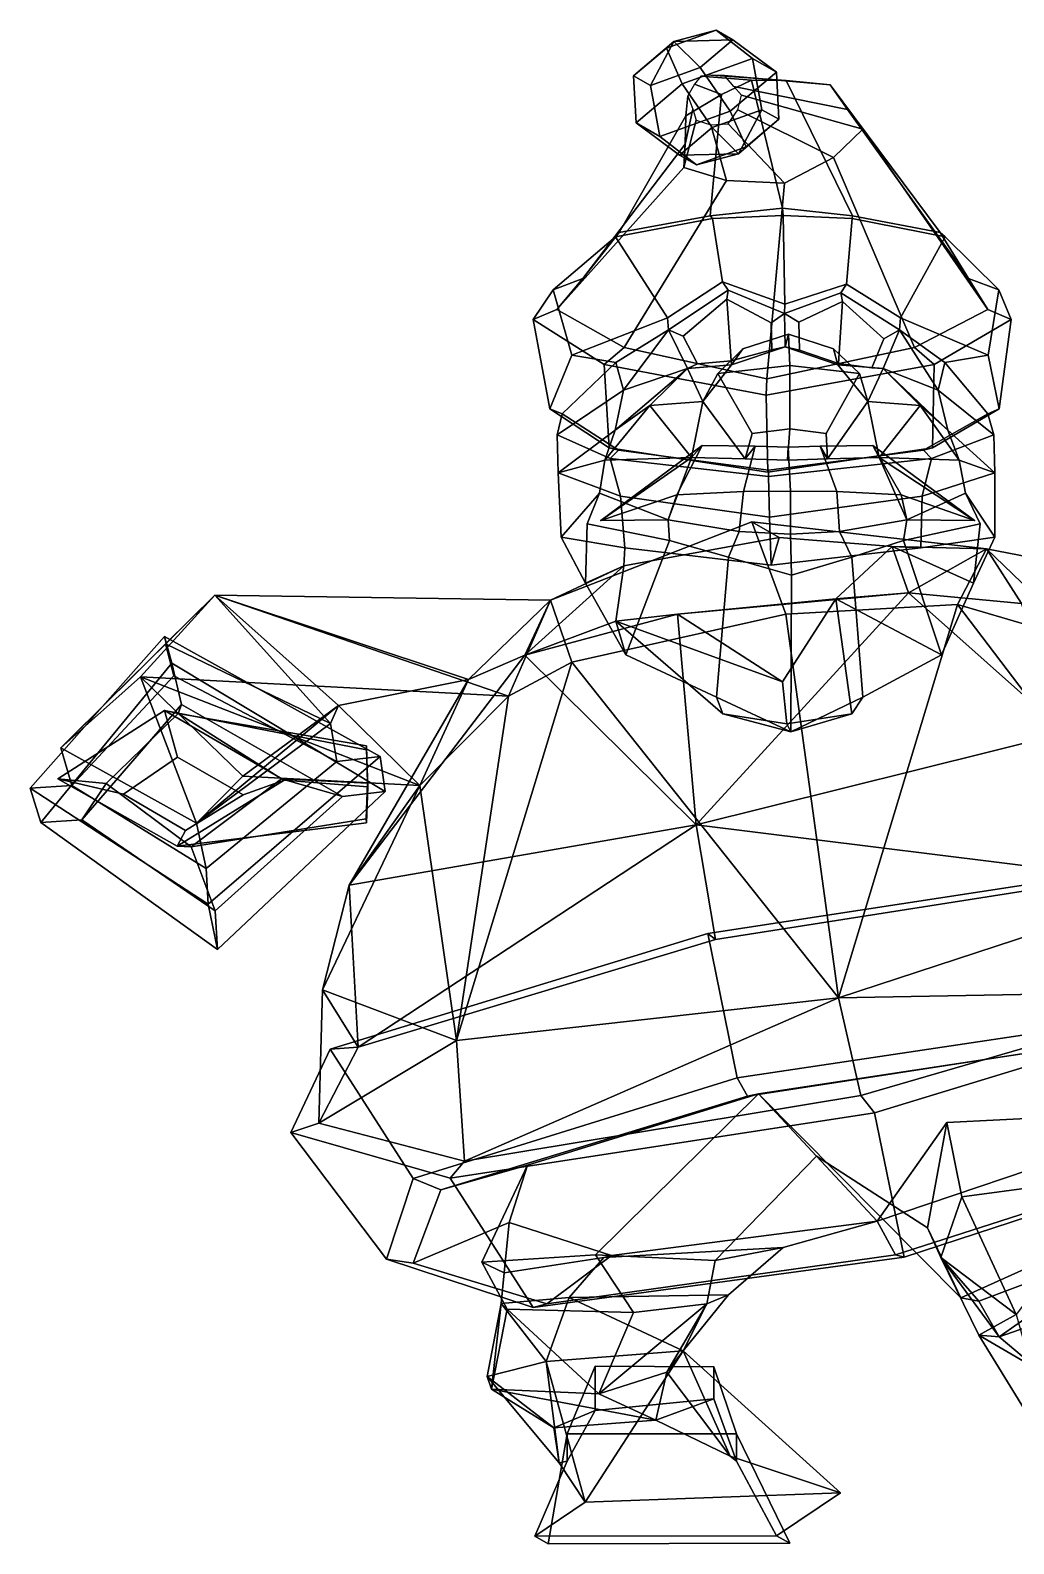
# Model space of a CAD drawing. Extents: x -237 to 232, y -162 to 281.
# Drawn here: x -236.8 to 45.3, y -153 to 281 of the extents above; entities that cross this region are included whole.
import ezdxf

# ---------------------------------------------------------------- set-up
doc = ezdxf.new("R2010")
doc.units = 0

msp = doc.modelspace()

# ---------------------------------------------------------------- linework, layer by layer
for p in [(-73.162956, 140.431793, 109.609863), (34.064144, 140.431793, 104.889267)]:
    msp.add_point(p)
for points in [[(-58.895756, 265.172791, -29.466976), (-52.22723, 277.793915, -37.082981), (-63.735882, 267.924805, -43.776291)], [(-52.22723, 277.793915, -37.082981), (-54.341972, 275.83075, -53.409828), (-63.735882, 267.924805, -43.776291)], [(-44.661701, 270.326691, -24.791136), (-52.22723, 277.793915, -37.082981), (-58.895756, 265.172791, -29.466976)], [(-52.22723, 277.793915, -37.082981), (-40.107868, 280.98468, -48.733936), (-54.341972, 275.83075, -53.409828)], [(-40.107868, 280.98468, -48.733936), (-29.637112, 272.875946, -57.594917), (-49.767128, 265.587189, -64.207558), (-54.341972, 275.83075, -53.409828)], [(-35.267742, 278.232666, -34.424618), (-40.107868, 280.98468, -48.733936), (-52.22723, 277.793915, -37.082981)], [(-44.661701, 270.326691, -24.791136), (-35.267742, 278.232666, -34.424618), (-52.22723, 277.793915, -37.082981)], [(-36.07716, 257.803253, -23.734631), (-22.792112, 268.983978, -37.35841), (-35.267742, 278.232666, -34.424618), (-44.661701, 270.326691, -24.791136)], [(-22.792112, 268.983978, -37.35841), (-29.637112, 272.875946, -57.594917), (-40.107868, 280.98468, -48.733936), (-35.267742, 278.232666, -34.424618)], [(-63.735882, 267.924805, -43.776291), (-54.341972, 275.83075, -53.409828), (-49.767128, 265.587189, -64.207558), (-63.052166, 254.406479, -50.583752)], [(-36.07716, 257.803253, -23.734631), (-44.661701, 270.326691, -24.791136), (-58.895756, 265.172791, -29.466976), (-56.207169, 250.514511, -30.347244)], [(-26.948473, 258.217682, -58.475136), (-41.182575, 253.063736, -63.151028), (-49.767128, 265.587189, -64.207558), (-29.637112, 272.875946, -57.594917)], [(-22.792112, 268.983978, -37.35841), (-22.108345, 255.465668, -44.165817), (-26.948473, 258.217682, -58.475136), (-29.637112, 272.875946, -57.594917)], [(-56.207169, 250.514511, -30.347244), (-58.895756, 265.172791, -29.466976), (-63.735882, 267.924805, -43.776291), (-63.052166, 254.406479, -50.583752)], [(-50.576485, 245.157791, -53.517494), (-63.052166, 254.406479, -50.583752), (-49.767128, 265.587189, -64.207558), (-41.182575, 253.063736, -63.151028)], [(-46.24028, 265.534729, -31.748041), (-48.160843, 262.233093, -31.878517), (-48.807255, 256.450104, 23.112186), (-38.528465, 262.588531, 26.726847)], [(-44.471912, 267.819489, -31.80776), (-46.24028, 265.534729, -31.748041), (-38.528465, 262.588531, 26.726847), (-29.969252, 266.718719, 28.559307)], [(-44.471912, 267.819489, -31.80776), (-29.969252, 266.718719, 28.559307), (-20.023058, 266.547729, 24.724558), (-41.560444, 268.121429, -32.729969)], [(-21.016737, 229.992447, 83.392311), (-29.969252, 266.718719, 28.559307), (-38.528465, 262.588531, 26.726847), (-41.737732, 227.775818, 77.021889)], [(-41.560444, 268.121429, -32.729969), (-20.023058, 266.547729, 24.724558), (-7.367664, 265.31604, 18.628414), (-37.681168, 268.025513, -34.077366)], [(-37.681168, 268.025513, -34.077366), (-7.367664, 265.31604, 18.628414), (-2.345542, 258.276855, 8.349338), (-35.012924, 264.886505, -35.73592)], [(-36.07716, 257.803253, -23.734631), (-31.5023, 247.559692, -34.532333), (-22.108345, 255.465668, -44.165817), (-22.792112, 268.983978, -37.35841)], [(-35.012924, 264.886505, -35.73592), (-2.345542, 258.276855, 8.349338), (1.985861, 252.658737, 0.027463), (-32.789703, 262.393585, -37.088654)], [(-21.016737, 229.992447, 83.392311), (-0.935733, 227.775818, 75.225609), (-20.023058, 266.547729, 24.724558), (-29.969252, 266.718719, 28.559307)], [(24.153473, 222.970901, 61.81086), (-7.367664, 265.31604, 18.628414), (-20.023058, 266.547729, 24.724558), (-0.935733, 227.775818, 75.225609)], [(32.359795, 209.839218, 36.093006), (-2.345542, 258.276855, 8.349338), (-7.367664, 265.31604, 18.628414), (24.153473, 222.970901, 61.81086)], [(-67.908737, 222.970932, 65.863838), (-41.737732, 227.775818, 77.021889), (-38.528465, 262.588531, 26.726847), (-48.807255, 256.450104, 23.112186)], [(-48.160843, 262.233093, -31.878517), (-46.794781, 258.374329, -33.263844), (-48.934357, 248.30925, 13.390257), (-48.807255, 256.450104, 23.112186)], [(-32.789703, 262.393585, -37.088654), (1.985861, 252.658737, 0.027463), (-6.385736, 244.469894, -6.74342), (-33.804291, 258.194733, -37.742088)], [(-78.343346, 209.839218, 40.96664), (-67.908737, 222.970932, 65.863838), (-48.807255, 256.450104, 23.112186), (-48.934357, 248.30925, 13.390257)], [(-36.07716, 257.803253, -23.734631), (-56.207169, 250.514511, -30.347244), (-45.736359, 242.405777, -39.208179), (-31.5023, 247.559692, -34.532333)], [(-46.794781, 258.374329, -33.263844), (-45.763756, 255.222458, -34.366432), (-49.317223, 241.68251, 5.578467), (-48.934357, 248.30925, 13.390257)], [(-33.617031, 245.596481, -50.859123), (-41.182575, 253.063736, -63.151028), (-26.948473, 258.217682, -58.475136)], [(-33.804291, 258.194733, -37.742088), (-6.385736, 244.469894, -6.74342), (-20.43564, 237.15387, -10.394951), (-36.614635, 254.190445, -37.73608)], [(-22.108345, 255.465668, -44.165817), (-33.617031, 245.596481, -50.859123), (-26.948473, 258.217682, -58.475136)], [(37.862965, 200.917648, 13.981501), (1.985861, 252.658737, 0.027463), (-2.345542, 258.276855, 8.349338), (32.359795, 209.839218, 36.093006)], [(-56.207169, 250.514511, -30.347244), (-63.052166, 254.406479, -50.583752), (-50.576485, 245.157791, -53.517494), (-45.736359, 242.405777, -39.208179)], [(-33.617031, 245.596481, -50.859123), (-50.576485, 245.157791, -53.517494), (-41.182575, 253.063736, -63.151028)], [(-45.763756, 255.222458, -34.366432), (-41.56805, 253.903473, -36.113091), (-37.085842, 237.901657, -3.421662), (-49.317223, 241.68251, 5.578467)], [(-41.56805, 253.903473, -36.113091), (-36.614635, 254.190445, -37.73608), (-20.43564, 237.15387, -10.394951), (-37.085842, 237.901657, -3.421662)], [(-31.5023, 247.559692, -34.532333), (-33.617031, 245.596481, -50.859123), (-22.108345, 255.465668, -44.165817)], [(16.839376, 190.075989, -3.962973), (-6.385736, 244.469894, -6.74342), (1.985861, 252.658737, 0.027463), (37.862965, 200.917648, 13.981501)], [(-85.768349, 200.917648, 19.424284), (-78.343346, 209.839218, 40.96664), (-48.934357, 248.30925, 13.390257), (-49.317223, 241.68251, 5.578467)], [(-31.5023, 247.559692, -34.532333), (-45.736359, 242.405777, -39.208179), (-33.617031, 245.596481, -50.859123)], [(-45.736359, 242.405777, -39.208179), (-50.576485, 245.157791, -53.517494), (-33.617031, 245.596481, -50.859123)], [(-25.552591, 181.057922, -19.638275), (-20.43564, 237.15387, -10.394951), (-6.385736, 244.469894, -6.74342), (16.839376, 190.075989, -3.962973)], [(-66.403038, 190.075989, -0.298283), (-85.768349, 200.917648, 19.424284), (-49.317223, 241.68251, 5.578467), (-37.085842, 237.901657, -3.421662)], [(-25.552591, 181.057922, -19.638275), (-66.403038, 190.075989, -0.298283), (-37.085842, 237.901657, -3.421662), (-20.43564, 237.15387, -10.394951)], [(-20.818293, 227.907959, 87.89991), (-21.016737, 229.992447, 83.392311), (-41.737732, 227.775818, 77.021889), (-41.094799, 227.004471, 82.506493)], [(-20.818293, 227.907959, 87.89991), (-1.0942, 227.00444, 80.745491), (-0.935733, 227.775818, 75.225609), (-21.016737, 229.992447, 83.392311)], [(-41.094799, 227.004471, 82.506493), (-41.737732, 227.775818, 77.021889), (-67.908737, 222.970932, 65.863838), (-68.954872, 221.743103, 71.2509)], [(-38.215816, 208.884705, 92.602501), (-41.094799, 227.004471, 82.506493), (-68.954872, 221.743103, 71.2509), (-54.001286, 198.572021, 84.601379)], [(-20.357044, 202.456863, 98.377113), (-20.818293, 227.907959, 87.89991), (-41.094799, 227.004471, 82.506493), (-38.215816, 208.884705, 92.602501)], [(-20.357044, 202.456863, 98.377113), (-2.645489, 208.176773, 91.334915), (-1.0942, 227.00444, 80.745491), (-20.818293, 227.907959, 87.89991)], [(-2.645489, 208.176773, 91.334915), (12.845492, 198.572021, 81.658508), (25.668972, 221.743103, 67.085152), (-1.0942, 227.00444, 80.745491)], [(-1.0942, 227.00444, 80.745491), (25.668972, 221.743103, 67.085152), (24.153473, 222.970901, 61.81086), (-0.935733, 227.775818, 75.225609)], [(-68.954872, 221.743103, 71.2509), (-67.908737, 222.970932, 65.863838), (-78.343346, 209.839218, 40.96664), (-86.786842, 206.541687, 43.890808)], [(-54.001286, 198.572021, 84.601379), (-68.954872, 221.743103, 71.2509), (-86.786842, 206.541687, 43.890808), (-81.49015, 187.848068, 69.245514)], [(12.845492, 198.572021, 81.658508), (37.979523, 187.848068, 63.985943), (41.027588, 206.541687, 38.263866), (25.668972, 221.743103, 67.085152)], [(25.668972, 221.743103, 67.085152), (41.027588, 206.541687, 38.263866), (32.359795, 209.839218, 36.093006), (24.153473, 222.970901, 61.81086)], [(-86.786842, 206.541687, 43.890808), (-78.343346, 209.839218, 40.96664), (-85.768349, 200.917648, 19.424284), (-92.553497, 198.06517, 19.091093)], [(-38.215816, 208.884705, 92.602501), (-54.001286, 198.572021, 84.601379), (-53.723347, 195.068375, 84.0466), (-36.626099, 206.43988, 91.905609)], [(-20.357044, 202.456863, 98.377113), (-38.215816, 208.884705, 92.602501), (-36.626099, 206.43988, 91.905609), (-20.452492, 199.80867, 96.208969)], [(41.027588, 206.541687, 38.263866), (44.592583, 198.06517, 13.053331), (37.862965, 200.917648, 13.981501), (32.359795, 209.839218, 36.093006)], [(-81.49015, 187.848068, 69.245514), (-86.786842, 206.541687, 43.890808), (-92.553497, 198.06517, 19.091093), (-87.752579, 172.405228, 34.304276)], [(-36.973446, 203.896683, 90.089127), (-36.626099, 206.43988, 91.905609), (-53.723347, 195.068375, 84.0466), (-49.560352, 193.262833, 84.267502)], [(-36.973446, 203.896683, 90.089127), (-24.244568, 197.102798, 94.190826), (-20.452492, 199.80867, 96.208969), (-36.626099, 206.43988, 91.905609)], [(-20.357044, 202.456863, 98.377113), (-20.452492, 199.80867, 96.208969), (-4.290301, 205.731949, 90.780411), (-2.645489, 208.176773, 91.334915)], [(-3.858564, 203.219666, 88.694206), (-4.290301, 205.731949, 90.780411), (-20.452492, 199.80867, 96.208969), (-16.379562, 197.267929, 93.974426)], [(-2.645489, 208.176773, 91.334915), (-4.290301, 205.731949, 90.780411), (12.519877, 195.068375, 81.130295), (12.845492, 198.572021, 81.658508)], [(-3.858564, 203.219666, 88.694206), (8.0389, 192.526733, 79.272697), (12.519877, 195.068375, 81.130295), (-4.290301, 205.731949, 90.780411)], [(37.979523, 187.848068, 63.985943), (41.147148, 172.405228, 28.629553), (44.592583, 198.06517, 13.053331), (41.027588, 206.541687, 38.263866)], [(-92.553497, 198.06517, 19.091093), (-85.768349, 200.917648, 19.424284), (-66.403038, 190.075989, -0.298283), (-72.197243, 185.171555, -2.18915)], [(-35.807281, 186.191818, 95.476135), (-36.973446, 203.896683, 90.089127), (-49.560352, 193.262833, 84.267502), (-45.409229, 185.300903, 90.641525)], [(-24.244568, 197.102798, 94.190826), (-36.973446, 203.896683, 90.089127), (-35.807281, 186.191818, 95.476135), (-24.060755, 189.392868, 98.366074)], [(-24.060755, 189.392868, 98.366074), (-20.224857, 190.252197, 101.379616), (-20.452492, 199.80867, 96.208969), (-24.244568, 197.102798, 94.190826)], [(-16.181068, 189.284912, 98.483208), (-16.379562, 197.267929, 93.974426), (-20.452492, 199.80867, 96.208969), (-20.224857, 190.252197, 101.379616)], [(-16.379562, 197.267929, 93.974426), (-16.181068, 189.284912, 98.483208), (-4.996937, 185.443253, 93.738113), (-3.858564, 203.219666, 88.694206)], [(-4.996937, 185.443253, 93.738113), (4.578854, 184.205063, 86.88427), (8.0389, 192.526733, 79.272697), (-3.858564, 203.219666, 88.694206)], [(44.592583, 198.06517, 13.053331), (22.445, 185.171555, -6.35571), (16.839376, 190.075989, -3.962973), (37.862965, 200.917648, 13.981501)], [(-87.752579, 172.405228, 34.304276), (-92.553497, 198.06517, 19.091093), (-72.197243, 185.171555, -2.18915), (-70.764755, 161.220978, 9.341838)], [(-68.883179, 185.690689, 70.163597), (-53.723347, 195.068375, 84.0466), (-54.001286, 198.572021, 84.601379), (-81.49015, 187.848068, 69.245514)], [(25.502003, 185.690689, 66.008354), (37.979523, 187.848068, 63.985943), (12.845492, 198.572021, 81.658508), (12.519877, 195.068375, 81.130295)], [(41.147148, 172.405228, 28.629553), (22.031382, 161.220978, 5.256552), (22.445, 185.171555, -6.35571), (44.592583, 198.06517, 13.053331)], [(-66.684082, 177.833511, 73.82785), (-53.723347, 195.068375, 84.0466), (-68.883179, 185.690689, 70.163597)], [(-48.262234, 184.023407, 92.4132), (-53.723347, 195.068375, 84.0466), (-66.684082, 177.833511, 73.82785)], [(-45.409229, 185.300903, 90.641525), (-49.560352, 193.262833, 84.267502), (-53.723347, 195.068375, 84.0466), (-48.262234, 184.023407, 92.4132)], [(-18.95907, 184.897141, 124.069084), (-19.325983, 193.870377, 115.734787), (-32.433002, 189.67836, 114.188774), (-39.538647, 182.571808, 118.821266)], [(-19.325983, 193.870377, 115.734787), (-20.224857, 190.252197, 101.379616), (-35.644794, 185.011841, 98.395256), (-32.433002, 189.67836, 114.188774)], [(-19.325983, 193.870377, 115.734787), (-6.40553, 189.67836, 113.042938), (-5.12684, 185.011841, 97.05172), (-20.224857, 190.252197, 101.379616)], [(-18.95907, 184.897141, 124.069084), (1.079716, 182.571808, 117.033073), (-6.40553, 189.67836, 113.042938), (-19.325983, 193.870377, 115.734787)], [(4.578854, 184.205063, 86.88427), (7.815133, 184.023407, 89.944435), (12.519877, 195.068375, 81.130295), (8.0389, 192.526733, 79.272697)], [(7.815133, 184.023407, 89.944435), (23.633419, 177.833511, 69.851677), (12.519877, 195.068375, 81.130295)], [(23.633419, 177.833511, 69.851677), (25.502003, 185.690689, 66.008354), (12.519877, 195.068375, 81.130295)], [(-81.49015, 187.848068, 69.245514), (-87.752579, 172.405228, 34.304276), (-84.259331, 171.056976, 36.093086), (-68.883179, 185.690689, 70.163597)], [(-72.197243, 185.171555, -2.18915), (-66.403038, 190.075989, -0.298283), (-25.552591, 181.057922, -19.638275), (-25.686817, 176.359085, -22.687162)], [(-39.538647, 182.571808, 118.821266), (-32.433002, 189.67836, 114.188774), (-35.644794, 185.011841, 98.395256), (-43.86483, 174.53479, 103.089165)], [(-35.807281, 186.191818, 95.476135), (-35.644794, 185.011841, 98.395256), (-20.224857, 190.252197, 101.379616), (-24.060755, 189.392868, 98.366074)], [(22.445, 185.171555, -6.35571), (-25.686817, 176.359085, -22.687162), (-25.552591, 181.057922, -19.638275), (16.839376, 190.075989, -3.962973)], [(-4.996937, 185.443253, 93.738113), (-16.181068, 189.284912, 98.483208), (-20.224857, 190.252197, 101.379616), (-5.12684, 185.011841, 97.05172)], [(1.079716, 182.571808, 117.033073), (3.473886, 174.53476, 101.005104), (-5.12684, 185.011841, 97.05172), (-6.40553, 189.67836, 113.042938)], [(37.979523, 187.848068, 63.985943), (25.502003, 185.690689, 66.008354), (37.824615, 171.056946, 30.718424), (41.147148, 172.405228, 28.629553)], [(-68.883179, 185.690689, 70.163597), (-84.259331, 171.056976, 36.093086), (-85.639076, 164.961899, 40.051079), (-66.684082, 177.833511, 73.82785)], [(-70.764755, 161.220978, 9.341838), (-72.197243, 185.171555, -2.18915), (-25.686817, 176.359085, -22.687162), (-25.199896, 154.330704, -11.626819)], [(-68.995186, 166.298233, 78.624184), (-48.262234, 184.023407, 92.4132), (-66.684082, 177.833511, 73.82785)], [(-59.075779, 173.381165, 100.888451), (-48.262234, 184.023407, 92.4132), (-68.995186, 166.298233, 78.624184)], [(-59.075779, 173.381165, 100.888451), (-43.86483, 174.53479, 103.089165), (-48.262234, 184.023407, 92.4132)], [(-35.807281, 186.191818, 95.476135), (-45.409229, 185.300903, 90.641525), (-48.262234, 184.023407, 92.4132), (-35.644794, 185.011841, 98.395256)], [(-43.86483, 174.53479, 103.089165), (-35.644794, 185.011841, 98.395256), (-48.262234, 184.023407, 92.4132)], [(-29.739292, 165.387329, 120.283569), (-39.538647, 182.571808, 118.821266), (-43.86483, 174.53479, 103.089165), (-31.725744, 158.155228, 109.183136)], [(-18.916122, 166.686691, 125.044701), (-18.95907, 184.897141, 124.069084), (-39.538647, 182.571808, 118.821266), (-29.739292, 165.387329, 120.283569)], [(22.031382, 161.220978, 5.256552), (-25.199896, 154.330704, -11.626819), (-25.686817, 176.359085, -22.687162), (22.445, 185.171555, -6.35571)], [(-18.916122, 166.686691, 125.044701), (-8.553225, 165.387329, 119.350868), (1.079716, 182.571808, 117.033073), (-18.95907, 184.897141, 124.069084)], [(-8.553225, 165.387329, 119.350868), (-8.08271, 158.155228, 108.142265), (3.473886, 174.53476, 101.005104), (1.079716, 182.571808, 117.033073)], [(-4.996937, 185.443253, 93.738113), (-5.12684, 185.011841, 97.05172), (7.815133, 184.023407, 89.944435), (4.578854, 184.205063, 86.88427)], [(3.473886, 174.53476, 101.005104), (7.815133, 184.023407, 89.944435), (-5.12684, 185.011841, 97.05172)], [(18.432592, 173.381165, 97.476196), (7.815133, 184.023407, 89.944435), (3.473886, 174.53476, 101.005104)], [(18.432592, 173.381165, 97.476196), (26.35708, 166.298233, 74.426361), (7.815133, 184.023407, 89.944435)], [(26.35708, 166.298233, 74.426361), (23.633419, 177.833511, 69.851677), (7.815133, 184.023407, 89.944435)], [(25.502003, 185.690689, 66.008354), (23.633419, 177.833511, 69.851677), (39.546844, 164.961899, 34.539852), (37.824615, 171.056946, 30.718424)], [(-66.684082, 177.833511, 73.82785), (-85.639076, 164.961899, 40.051079), (-85.354965, 154.126099, 47.015823), (-68.995186, 166.298233, 78.624184)], [(-47.098545, 158.469986, 103.197418), (-43.86483, 174.53479, 103.089165), (-59.075779, 173.381165, 100.888451)], [(-31.725744, 158.155228, 109.183136), (-43.86483, 174.53479, 103.089165), (-47.098545, 158.469986, 103.197418)], [(-8.08271, 158.155228, 108.142265), (6.704606, 158.469986, 100.828773), (3.473886, 174.53476, 101.005104)], [(6.704606, 158.469986, 100.828773), (18.432592, 173.381165, 97.476196), (3.473886, 174.53476, 101.005104)], [(23.633419, 177.833511, 69.851677), (26.35708, 166.298233, 74.426361), (39.875874, 154.126068, 41.502621), (39.546844, 164.961899, 34.539852)], [(-87.752579, 172.405228, 34.304276), (-70.764755, 161.220978, 9.341838), (-68.036858, 160.591324, 10.625788), (-84.259331, 171.056976, 36.093086)], [(-85.639076, 164.961899, 40.051079), (-84.259331, 171.056976, 36.093086), (-68.036858, 160.591324, 10.625788), (-70.484291, 158.182617, 9.288993)], [(-72.025169, 157.761719, 81.739594), (-59.075779, 173.381165, 100.888451), (-68.995186, 166.298233, 78.624184)], [(-47.098545, 158.469986, 103.197418), (-59.075779, 173.381165, 100.888451), (-72.025169, 157.761719, 81.739594)], [(6.704606, 158.469986, 100.828773), (29.649122, 157.761719, 77.263451), (18.432592, 173.381165, 97.476196)], [(29.649122, 157.761719, 77.263451), (26.35708, 166.298233, 74.426361), (18.432592, 173.381165, 97.476196)], [(41.147148, 172.405228, 28.629553), (37.824615, 171.056946, 30.718424), (19.42687, 160.591324, 6.775258), (22.031382, 161.220978, 5.256552)], [(39.546844, 164.961899, 34.539852), (21.747355, 158.182617, 5.228558), (19.42687, 160.591324, 6.775258), (37.824615, 171.056946, 30.718424)], [(-85.354965, 154.126099, 47.015823), (-85.639076, 164.961899, 40.051079), (-70.484291, 158.182617, 9.288993), (-67.527489, 147.429001, 12.04992)], [(-68.995186, 166.298233, 78.624184), (-85.354965, 154.126099, 47.015823), (-72.025169, 157.761719, 81.739594)], [(-18.916122, 166.686691, 125.044701), (-29.739292, 165.387329, 120.283569), (-31.725744, 158.155228, 109.183136), (-19.60808, 157.6996, 115.389633)], [(-18.916122, 166.686691, 125.044701), (-19.60808, 157.6996, 115.389633), (-8.08271, 158.155228, 108.142265), (-8.553225, 165.387329, 119.350868)], [(39.875874, 154.126068, 41.502621), (19.044622, 147.429001, 8.238642), (21.747355, 158.182617, 5.228558), (39.546844, 164.961899, 34.539852)], [(26.35708, 166.298233, 74.426361), (29.649122, 157.761719, 77.263451), (39.875874, 154.126068, 41.502621)], [(-51.373089, 147.783371, 126.024422), (-44.042637, 161.92659, 117.092552), (-73.162956, 140.431793, 109.609863)], [(-44.042637, 161.92659, 117.092552), (-47.098545, 158.469986, 103.197418), (-73.162956, 140.431793, 109.609863)], [(-70.764755, 161.220978, 9.341838), (-25.199896, 154.330704, -11.626819), (-25.033964, 154.888031, -7.85776), (-68.036858, 160.591324, 10.625788)], [(-70.484291, 158.182617, 9.288993), (-68.036858, 160.591324, 10.625788), (-25.033964, 154.888031, -7.85776), (-25.006317, 153.053558, -7.229736)], [(-28.880945, 161.735977, 116.634949), (-44.042637, 161.92659, 117.092552), (-51.373089, 147.783371, 126.024422), (-32.192547, 148.773239, 134.35054)], [(-44.042637, 161.92659, 117.092552), (-28.880945, 161.735977, 116.634949), (-31.725744, 158.155228, 109.183136), (-47.098545, 158.469986, 103.197418)], [(-32.192547, 148.773239, 134.35054), (-18.767015, 148.824478, 134.494186), (-19.431845, 161.419373, 119.392761), (-28.880945, 161.735977, 116.634949)], [(-19.431845, 161.419373, 119.392761), (-19.60808, 157.6996, 115.389633), (-31.725744, 158.155228, 109.183136), (-28.880945, 161.735977, 116.634949)], [(22.031382, 161.220978, 5.256552), (19.42687, 160.591324, 6.775258), (-25.033964, 154.888031, -7.85776), (-25.199896, 154.330704, -11.626819)], [(21.747355, 158.182617, 5.228558), (-25.006317, 153.053558, -7.229736), (-25.033964, 154.888031, -7.85776), (19.42687, 160.591324, 6.775258)], [(-19.431845, 161.419373, 119.392761), (-10.26165, 161.735977, 115.815247), (-8.08271, 158.155228, 108.142265), (-19.60808, 157.6996, 115.389633)], [(-5.406048, 148.773239, 133.17128), (-10.26165, 161.735977, 115.815247), (-19.431845, 161.419373, 119.392761), (-18.767015, 148.824478, 134.494186)], [(-10.26165, 161.735977, 115.815247), (-5.406048, 148.773239, 133.17128), (12.968608, 147.783371, 123.191818), (4.881599, 161.926559, 114.938698)], [(4.881599, 161.926559, 114.938698), (6.704606, 158.469986, 100.828773), (-8.08271, 158.155228, 108.142265), (-10.26165, 161.735977, 115.815247)], [(12.968608, 147.783371, 123.191818), (34.064144, 140.431793, 104.889267), (4.881599, 161.926559, 114.938698)], [(4.881599, 161.926559, 114.938698), (34.064144, 140.431793, 104.889267), (6.704606, 158.469986, 100.828773)], [(-73.495605, 148.239059, 86.015533), (-72.025169, 157.761719, 81.739594), (-85.354965, 154.126099, 47.015823), (-84.497375, 135.68631, 56.257282)], [(-73.495605, 148.239059, 86.015533), (-53.788628, 140.57666, 118.012665), (-47.098545, 158.469986, 103.197418), (-72.025169, 157.761719, 81.739594)], [(-73.162956, 140.431793, 109.609863), (-47.098545, 158.469986, 103.197418), (-53.788628, 140.57666, 118.012665)], [(-67.527489, 147.429001, 12.04992), (-70.484291, 158.182617, 9.288993), (-25.006317, 153.053558, -7.229736), (-24.719181, 141.377884, -0.707197)], [(19.044622, 147.429001, 8.238642), (-24.719181, 141.377884, -0.707197), (-25.006317, 153.053558, -7.229736), (21.747355, 158.182617, 5.228558)], [(31.489622, 148.239059, 81.393639), (29.649122, 157.761719, 77.263451), (6.704606, 158.469986, 100.828773), (14.670737, 140.57666, 114.998787)], [(34.064144, 140.431793, 104.889267), (14.670737, 140.57666, 114.998787), (6.704606, 158.469986, 100.828773)], [(31.489622, 148.239059, 81.393639), (39.833733, 135.68631, 50.783688), (39.875874, 154.126068, 41.502621), (29.649122, 157.761719, 77.263451)], [(-84.497375, 135.68631, 56.257282), (-85.354965, 154.126099, 47.015823), (-67.527489, 147.429001, 12.04992), (-66.294792, 132.636154, 21.450298)], [(39.833733, 135.68631, 50.783688), (18.642786, 132.636154, 17.710981), (19.044622, 147.429001, 8.238642), (39.875874, 154.126068, 41.502621)], [(-77.528999, 122.502327, 66.052536), (-77.01696, 139.433441, 93.388733), (-73.495605, 148.239059, 86.015533), (-84.497375, 135.68631, 56.257282)], [(-73.495605, 148.239059, 86.015533), (-77.01696, 139.433441, 93.388733), (-53.413925, 134.725525, 110.494415), (-53.788628, 140.57666, 118.012665)], [(-53.788628, 140.57666, 118.012665), (-51.373089, 147.783371, 126.024422), (-73.162956, 140.431793, 109.609863)], [(-32.192547, 148.773239, 134.35054), (-51.373089, 147.783371, 126.024422), (-53.788628, 140.57666, 118.012665), (-33.494045, 137.293518, 128.288986)], [(-18.767015, 148.824478, 134.494186), (-32.192547, 148.773239, 134.35054), (-33.494045, 137.293518, 128.288986), (-18.788086, 136.530029, 134.015594)], [(-18.767015, 148.824478, 134.494186), (-18.788086, 136.530029, 134.015594), (-4.642263, 137.293518, 127.018814), (-5.406048, 148.773239, 133.17128)], [(-5.406048, 148.773239, 133.17128), (-4.642263, 137.293518, 127.018814), (14.670737, 140.57666, 114.998787), (12.968608, 147.783371, 123.191818)], [(14.670737, 140.57666, 114.998787), (34.064144, 140.431793, 104.889267), (12.968608, 147.783371, 123.191818)], [(31.489622, 148.239059, 81.393639), (14.670737, 140.57666, 114.998787), (13.636792, 134.725525, 107.542564), (35.645298, 139.433441, 88.428856)], [(33.753094, 122.502296, 61.153419), (39.833733, 135.68631, 50.783688), (31.489622, 148.239059, 81.393639), (35.645298, 139.433441, 88.428856)], [(-66.294792, 132.636154, 21.450298), (-67.527489, 147.429001, 12.04992), (-24.719181, 141.377884, -0.707197), (-24.249502, 127.645905, 9.961363)], [(18.642786, 132.636154, 17.710981), (-24.249502, 127.645905, 9.961363), (-24.719181, 141.377884, -0.707197), (19.044622, 147.429001, 8.238642)], [(-29.865641, 140.077942, -26.751774), (-20.038681, 113.554657, -72.127357), (-81.482826, 99.802765, -74.159637), (-87.538521, 117.583237, -27.239922)], [(-29.865641, 140.077942, -26.751774), (-87.538521, 117.583237, -27.239922), (-66.529854, 127.400124, 17.480358), (-22.030123, 135.578888, -2.903964)], [(-53.413925, 134.725525, 110.494415), (-77.01696, 139.433441, 93.388733), (-77.528999, 122.502327, 66.052536), (-65.979591, 101.881149, 91.927788)], [(-36.539494, 129.957825, 133.780121), (-33.494045, 137.293518, 128.288986), (-53.788628, 140.57666, 118.012665), (-53.413925, 134.725525, 110.494415)], [(-29.865641, 140.077942, -26.751774), (37.516788, 132.33371, -19.689217), (29.125998, 116.389458, -63.999855), (-20.038681, 113.554657, -72.127357)], [(-22.030123, 135.578888, -2.903964), (10.425743, 132.992416, 19.647781), (37.516788, 132.33371, -19.689217), (-29.865641, 140.077942, -26.751774)], [(-1.126048, 129.957825, 132.221054), (13.636792, 134.725525, 107.542564), (14.670737, 140.57666, 114.998787), (-4.642263, 137.293518, 127.018814)], [(13.636792, 134.725525, 107.542564), (24.522238, 101.881119, 87.943504), (33.753094, 122.502296, 61.153419), (35.645298, 139.433441, 88.428856)], [(-77.528999, 122.502327, 66.052536), (-84.497375, 135.68631, 56.257282), (-66.294792, 132.636154, 21.450298), (-66.529854, 127.400124, 17.480358)], [(-66.529854, 127.400124, 17.480358), (-66.294792, 132.636154, 21.450298), (-24.249502, 127.645905, 9.961363), (-22.030123, 135.578888, -2.903964)], [(-39.95121, 89.74881, 131.018143), (-36.539494, 129.957825, 133.780121), (-53.413925, 134.725525, 110.494415), (-65.979591, 101.881149, 91.927788)], [(-18.427444, 124.779182, 142.207458), (-18.788086, 136.530029, 134.015594), (-33.494045, 137.293518, 128.288986), (-36.539494, 129.957825, 133.780121)], [(10.425743, 132.992416, 19.647781), (-22.030123, 135.578888, -2.903964), (-24.249502, 127.645905, 9.961363), (18.642786, 132.636154, 17.710981)], [(-18.427444, 124.779182, 142.207458), (-1.126048, 129.957825, 132.221054), (-4.642263, 137.293518, 127.018814), (-18.788086, 136.530029, 134.015594)], [(2.029745, 89.74881, 129.169952), (24.522238, 101.881119, 87.943504), (13.636792, 134.725525, 107.542564), (-1.126048, 129.957825, 132.221054)], [(33.753094, 122.502296, 61.153419), (10.425743, 132.992416, 19.647781), (18.642786, 132.636154, 17.710981), (39.833733, 135.68631, 50.783688)], [(24.522238, 101.881119, 87.943504), (-5.761057, 117.958038, 49.85754), (10.425743, 132.992416, 19.647781), (33.753094, 122.502296, 61.153419)], [(15.134848, 119.705894, 32.500679), (10.425743, 132.992416, 19.647781), (-5.761057, 117.958038, 49.85754)], [(37.516788, 132.33371, -19.689217), (10.425743, 132.992416, 19.647781), (15.134848, 119.705894, 32.500679)], [(47.558254, 116.668381, 27.372927), (37.516788, 132.33371, -19.689217), (15.134848, 119.705894, 32.500679)], [(65.051186, 105.853607, -46.7756), (29.125998, 116.389458, -63.999855), (37.516788, 132.33371, -19.689217)], [(47.558254, 116.668381, 27.372927), (177.562073, 105.193237, 27.047007), (37.516788, 132.33371, -19.689217)], [(65.051186, 105.853607, -46.7756), (37.516788, 132.33371, -19.689217), (177.562073, 105.193237, 27.047007)], [(-87.538521, 117.583237, -27.239922), (-94.985817, 101.806541, 21.531292), (-66.529854, 127.400124, 17.480358)], [(-94.985817, 101.806541, 21.531292), (-68.864067, 111.587471, 47.388493), (-66.529854, 127.400124, 17.480358)], [(-65.979591, 101.881149, 91.927788), (-77.528999, 122.502327, 66.052536), (-66.529854, 127.400124, 17.480358), (-68.864067, 111.587471, 47.388493)], [(-18.620092, 79.863365, 137.831604), (-18.427444, 124.779182, 142.207458), (-36.539494, 129.957825, 133.780121), (-39.95121, 89.74881, 131.018143)], [(-18.620092, 79.863365, 137.831604), (2.029745, 89.74881, 129.169952), (-1.126048, 129.957825, 132.221054), (-18.427444, 124.779182, 142.207458)], [(-228.06691, 75.235893, 60.906067), (-198.021622, 105.042206, 69.675842), (-183.857681, 119.043777, 19.18832)], [(-228.06691, 75.235893, 60.906067), (-183.857681, 119.043777, 19.18832), (-205.137314, 95.644501, -11.05038)], [(-99.674728, 90.056793, -57.235634), (-205.137314, 95.644501, -11.05038), (-183.857681, 119.043777, 19.18832)], [(-150.72731, 82.19297, 57.879124), (-183.857681, 119.043777, 19.18832), (-198.021622, 105.042206, 69.675842)], [(-111.144859, 94.79818, 12.236582), (-87.538521, 117.583237, -27.239922), (-183.857681, 119.043777, 19.18832)], [(-111.144859, 94.79818, 12.236582), (-183.857681, 119.043777, 19.18832), (-148.409622, 87.42511, 42.254211)], [(-99.674728, 90.056793, -57.235634), (-183.857681, 119.043777, 19.18832), (-87.538521, 117.583237, -27.239922)], [(-150.72731, 82.19297, 57.879124), (-148.409622, 87.42511, 42.254211), (-183.857681, 119.043777, 19.18832)], [(-111.144859, 94.79818, 12.236582), (-94.985817, 101.806541, 21.531292), (-87.538521, 117.583237, -27.239922)], [(-99.674728, 90.056793, -57.235634), (-87.538521, 117.583237, -27.239922), (-81.482826, 99.802765, -74.159637)], [(-51.187263, 113.543106, 26.165804), (15.134848, 119.705894, 32.500679), (-5.761057, 117.958038, 49.85754)], [(-45.815018, 53.15377, 102.171982), (15.134848, 119.705894, 32.500679), (-51.187263, 113.543106, 26.165804)], [(-21.077, 94.187752, 82.023582), (-51.187263, 113.543106, 26.165804), (-5.761057, 117.958038, 49.85754)], [(-45.815018, 53.15377, 102.171982), (60.185669, 79.543091, 81.436874), (15.134848, 119.705894, 32.500679)], [(-1.149532, 85.013329, 113.710403), (-19.801714, 82.137726, 110.991386), (-21.077, 94.187752, 82.023582), (-5.761057, 117.958038, 49.85754)], [(2.029745, 89.74881, 129.169952), (-1.149532, 85.013329, 113.710403), (-5.761057, 117.958038, 49.85754), (24.522238, 101.881119, 87.943504)], [(60.185669, 79.543091, 81.436874), (47.558254, 116.668381, 27.372927), (15.134848, 119.705894, 32.500679)], [(-51.187263, 113.543106, 26.165804), (-68.864067, 111.587471, 47.388493), (-94.985817, 101.806541, 21.531292)], [(-45.815018, 53.15377, 102.171982), (-51.187263, 113.543106, 26.165804), (-94.985817, 101.806541, 21.531292)], [(-4.98881, 3.533392, -115.028954), (-81.482826, 99.802765, -74.159637), (-20.038681, 113.554657, -72.127357)], [(-21.077, 94.187752, 82.023582), (-68.864067, 111.587471, 47.388493), (-51.187263, 113.543106, 26.165804)], [(-4.98881, 3.533392, -115.028954), (-20.038681, 113.554657, -72.127357), (29.125998, 116.389458, -63.999855)], [(90.975334, 35.008369, -68.276665), (-4.98881, 3.533392, -115.028954), (29.125998, 116.389458, -63.999855)], [(90.975334, 35.008369, -68.276665), (29.125998, 116.389458, -63.999855), (65.051186, 105.853607, -46.7756)], [(-39.95121, 89.74881, 131.018143), (-65.979591, 101.881149, 91.927788), (-68.864067, 111.587471, 47.388493), (-38.142788, 85.013329, 115.339012)], [(-38.142788, 85.013329, 115.339012), (-68.864067, 111.587471, 47.388493), (-21.077, 94.187752, 82.023582), (-19.801714, 82.137726, 110.991386)], [(-233.728806, 53.799599, 128.939285), (-196.148712, 99.547707, 142.15123), (-198.283752, 107.185837, 109.862213), (-236.801315, 63.698673, 96.683502)], [(-236.801315, 63.698673, 96.683502), (-198.283752, 107.185837, 109.862213), (-195.589767, 95.89724, 105.525497), (-224.912125, 64.466507, 96.107506)], [(-224.912125, 64.466507, 96.107506), (-195.589767, 95.89724, 105.525497), (-198.021622, 105.042206, 69.675842), (-228.06691, 75.235893, 60.906067)], [(-136.472015, 72.723793, 92.756775), (-198.283752, 107.185837, 109.862213), (-196.148712, 99.547707, 142.15123), (-135.012375, 62.679623, 125.075691)], [(-136.472015, 72.723793, 92.756775), (-148.90509, 71.303711, 93.132713), (-195.589767, 95.89724, 105.525497), (-198.283752, 107.185837, 109.862213)], [(-198.021622, 105.042206, 69.675842), (-195.589767, 95.89724, 105.525497), (-148.90509, 71.303711, 93.132713), (-150.72731, 82.19297, 57.879124)], [(-45.815018, 53.15377, 102.171982), (-94.985817, 101.806541, 21.531292), (-145.335037, 35.846008, 54.83202)], [(-145.335037, 35.846008, 54.83202), (-94.985817, 101.806541, 21.531292), (-111.144859, 94.79818, 12.236582)], [(-233.728806, 53.799599, 128.939285), (-222.019379, 54.591568, 128.385101), (-193.413284, 87.712433, 137.610947), (-196.148712, 99.547707, 142.15123)], [(-189.079773, 53.633018, 50.16605), (-228.06691, 75.235893, 60.906067), (-205.137314, 95.644501, -11.05038)], [(-125.056061, 64.454124, -27.026745), (-205.137314, 95.644501, -11.05038), (-99.674728, 90.056793, -57.235634)], [(-175.862228, 67.169975, 7.085222), (-205.137314, 95.644501, -11.05038), (-125.056061, 64.454124, -27.026745)], [(-189.079773, 53.633018, 50.16605), (-205.137314, 95.644501, -11.05038), (-175.862228, 67.169975, 7.085222)], [(-135.012375, 62.679623, 125.075691), (-196.148712, 99.547707, 142.15123), (-193.413284, 87.712433, 137.610947), (-147.234207, 61.318855, 125.458138)], [(-114.545364, -8.688726, -94.881523), (-81.482826, 99.802765, -74.159637), (-4.98881, 3.533392, -115.028954)], [(-114.545364, -8.688726, -94.881523), (-99.674728, 90.056793, -57.235634), (-81.482826, 99.802765, -74.159637)], [(-125.056061, 64.454124, -27.026745), (-111.144859, 94.79818, 12.236582), (-148.409622, 87.42511, 42.254211)], [(-145.335037, 35.846008, 54.83202), (-111.144859, 94.79818, 12.236582), (-125.056061, 64.454124, -27.026745)], [(-214.996002, 65.048622, 122.121643), (-194.350403, 85.056107, 124.280075), (-193.413284, 87.712433, 137.610947), (-222.019379, 54.591568, 128.385101)], [(-164.715103, 66.368935, 121.347855), (-147.234207, 61.318855, 125.458138), (-193.413284, 87.712433, 137.610947), (-194.350403, 85.056107, 124.280075)], [(-189.079773, 53.633018, 50.16605), (-175.862228, 67.169975, 7.085222), (-148.409622, 87.42511, 42.254211)], [(-189.079773, 53.633018, 50.16605), (-148.409622, 87.42511, 42.254211), (-150.72731, 82.19297, 57.879124)], [(-175.862228, 67.169975, 7.085222), (-125.056061, 64.454124, -27.026745), (-148.409622, 87.42511, 42.254211)], [(-114.545364, -8.688726, -94.881523), (-125.056061, 64.454124, -27.026745), (-99.674728, 90.056793, -57.235634)], [(-18.620092, 79.863365, 137.831604), (-39.95121, 89.74881, 131.018143), (-38.142788, 85.013329, 115.339012)], [(-18.620092, 79.863365, 137.831604), (-1.149532, 85.013329, 113.710403), (2.029745, 89.74881, 129.169952)], [(-228.934586, 66.332481, 158.804886), (-198.279434, 85.913185, 159.278061), (-194.350403, 85.056107, 124.280075), (-214.996002, 65.048622, 122.121643)], [(-210.049072, 61.961777, 217.56813), (-194.526199, 72.595757, 228.888397), (-198.279434, 85.913185, 159.278061), (-228.934586, 66.332481, 158.804886)], [(-175.77446, 61.80648, 228.90416), (-163.988785, 66.021042, 173.850739), (-198.279434, 85.913185, 159.278061), (-194.526199, 72.595757, 228.888397)], [(-140.314682, 74.685791, 174.265594), (-140.317398, 75.820824, 160.979019), (-194.350403, 85.056107, 124.280075), (-198.279434, 85.913185, 159.278061)], [(-139.957062, 64.020752, 174.046921), (-140.314682, 74.685791, 174.265594), (-198.279434, 85.913185, 159.278061), (-163.988785, 66.021042, 173.850739)], [(-140.08815, 65.158104, 160.741714), (-164.715103, 66.368935, 121.347855), (-194.350403, 85.056107, 124.280075), (-140.317398, 75.820824, 160.979019)], [(-18.620092, 79.863365, 137.831604), (-38.142788, 85.013329, 115.339012), (-19.801714, 82.137726, 110.991386)], [(-18.620092, 79.863365, 137.831604), (-19.801714, 82.137726, 110.991386), (-1.149532, 85.013329, 113.710403)], [(-150.72731, 82.19297, 57.879124), (-148.90509, 71.303711, 93.132713), (-186.361801, 40.684887, 84.59951), (-189.079773, 53.633018, 50.16605)], [(74.226433, 38.272545, 98.449318), (60.185669, 79.543091, 81.436874), (-45.815018, 53.15377, 102.171982)], [(-189.079773, 53.633018, 50.16605), (-186.361801, 40.684887, 84.59951), (-224.912125, 64.466507, 96.107506), (-228.06691, 75.235893, 60.906067)], [(-139.957062, 64.020752, 174.046921), (-140.08815, 65.158104, 160.741714), (-140.317398, 75.820824, 160.979019), (-140.314682, 74.685791, 174.265594)], [(-192.241287, 51.566292, 229.187881), (-175.77446, 61.80648, 228.90416), (-194.526199, 72.595757, 228.888397), (-210.049072, 61.961777, 217.56813)], [(-185.737015, 30.415499, 80.786064), (-186.361801, 40.684887, 84.59951), (-148.90509, 71.303711, 93.132713), (-136.472015, 72.723793, 92.756775)], [(-185.737015, 30.415499, 80.786064), (-136.472015, 72.723793, 92.756775), (-135.012375, 62.679623, 125.075691), (-183.111069, 17.39962, 112.909592)], [(-194.689621, 47.068905, 158.264496), (-228.934586, 66.332481, 158.804886), (-214.996002, 65.048622, 122.121643), (-190.668045, 46.871536, 119.490562)], [(-192.241287, 51.566292, 229.187881), (-210.049072, 61.961777, 217.56813), (-228.934586, 66.332481, 158.804886), (-194.689621, 47.068905, 158.264496)], [(-192.241287, 51.566292, 229.187881), (-194.689621, 47.068905, 158.264496), (-163.988785, 66.021042, 173.850739), (-175.77446, 61.80648, 228.90416)], [(-140.398758, 53.72131, 173.895081), (-139.957062, 64.020752, 174.046921), (-163.988785, 66.021042, 173.850739), (-194.689621, 47.068905, 158.264496)], [(-190.668045, 46.871536, 119.490562), (-183.802048, 28.490273, 117.029167), (-147.234207, 61.318855, 125.458138), (-164.715103, 66.368935, 121.347855)], [(-140.413284, 54.859882, 160.567871), (-190.668045, 46.871536, 119.490562), (-164.715103, 66.368935, 121.347855), (-140.08815, 65.158104, 160.741714)], [(-140.398758, 53.72131, 173.895081), (-140.413284, 54.859882, 160.567871), (-140.08815, 65.158104, 160.741714), (-139.957062, 64.020752, 174.046921)], [(-185.737015, 30.415499, 80.786064), (-236.801315, 63.698673, 96.683502), (-224.912125, 64.466507, 96.107506), (-186.361801, 40.684887, 84.59951)], [(-185.737015, 30.415499, 80.786064), (-183.111069, 17.39962, 112.909592), (-233.728806, 53.799599, 128.939285), (-236.801315, 63.698673, 96.683502)], [(-190.668045, 46.871536, 119.490562), (-214.996002, 65.048622, 122.121643), (-222.019379, 54.591568, 128.385101), (-183.802048, 28.490273, 117.029167)], [(-183.111069, 17.39962, 112.909592), (-135.012375, 62.679623, 125.075691), (-147.234207, 61.318855, 125.458138), (-183.802048, 28.490273, 117.029167)], [(-145.335037, 35.846008, 54.83202), (-125.056061, 64.454124, -27.026745), (-152.991974, 5.824892, -31.59198)], [(-152.991974, 5.824892, -31.59198), (-125.056061, 64.454124, -27.026745), (-114.545364, -8.688726, -94.881523)], [(-183.111069, 17.39962, 112.909592), (-183.802048, 28.490273, 117.029167), (-222.019379, 54.591568, 128.385101), (-233.728806, 53.799599, 128.939285)], [(-140.398758, 53.72131, 173.895081), (-194.689621, 47.068905, 158.264496), (-190.668045, 46.871536, 119.490562), (-140.413284, 54.859882, 160.567871)], [(-142.743225, -10.545003, 69.773666), (-45.815018, 53.15377, 102.171982), (-145.335037, 35.846008, 54.83202)], [(-142.743225, -10.545003, 69.773666), (-40.210495, 20.285591, 116.262184), (-45.815018, 53.15377, 102.171982)], [(74.226433, 38.272545, 98.449318), (-45.815018, 53.15377, 102.171982), (-40.210495, 20.285591, 116.262184)], [(-34.017872, -19.350086, 150.072388), (72.084572, -3.47504, 126.535301), (79.290298, 40.643009, 108.730598), (-42.461121, 22.005583, 129.864624)], [(-42.461121, 22.005583, 129.864624), (79.290298, 40.643009, 108.730598), (74.226433, 38.272545, 98.449318), (-40.210495, 20.285591, 116.262184)], [(-142.743225, -10.545003, 69.773666), (-145.335037, 35.846008, 54.83202), (-152.991974, 5.824892, -31.59198)], [(104.707436, 5.54873, -66.527908), (-4.98881, 3.533392, -115.028954), (90.975334, 35.008369, -68.276665)], [(-34.017872, -19.350086, 150.072388), (-42.461121, 22.005583, 129.864624), (-150.766113, -11.119031, 78.32534), (-126.970055, -48.261772, 100.227379)], [(-42.461121, 22.005583, 129.864624), (-40.210495, 20.285591, 116.262184), (-142.743225, -10.545003, 69.773666), (-150.766113, -11.119031, 78.32534)], [(-142.743225, -10.545003, 69.773666), (-152.991974, 5.824892, -31.59198), (-154.073639, -32.350407, -13.942808)], [(-154.073639, -32.350407, -13.942808), (-152.991974, 5.824892, -31.59198), (-114.545364, -8.688726, -94.881523)], [(104.707436, 5.54873, -66.527908), (1.390187, -24.40464, -113.054382), (-4.98881, 3.533392, -115.028954)], [(113.733826, 3.665091, -77.693665), (5.394375, -29.372608, -129.265244), (1.390187, -24.40464, -113.054382), (104.707436, 5.54873, -66.527908)], [(-112.262215, -43.268826, -95.20356), (-114.545364, -8.688726, -94.881523), (-4.98881, 3.533392, -115.028954)], [(-112.262215, -43.268826, -95.20356), (-4.98881, 3.533392, -115.028954), (1.390187, -24.40464, -113.054382)], [(106.528107, -40.452961, -59.888958), (13.858634, -70.749397, -109.057343), (5.394375, -29.372608, -129.265244), (113.733826, 3.665091, -77.693665)], [(-34.017872, -19.350086, 150.072388), (-31.03299, -24.666548, 138.227295), (68.602043, -9.218588, 118.108864), (72.084572, -3.47504, 126.535301)], [(-162.072433, -35.074615, -14.591906), (-150.766113, -11.119031, 78.32534), (-142.743225, -10.545003, 69.773666), (-154.073639, -32.350407, -13.942808)], [(-150.766113, -11.119031, 78.32534), (-162.072433, -35.074615, -14.591906), (-134.65094, -71.401642, 7.789285), (-126.970055, -48.261772, 100.227379)], [(-154.073639, -32.350407, -13.942808), (-114.545364, -8.688726, -94.881523), (-112.262215, -43.268826, -95.20356)], [(-31.03299, -24.666548, 138.227295), (-27.923674, -23.943214, 113.108849), (47.731571, -12.481318, 96.062149), (68.602043, -9.218588, 118.108864)], [(-27.923674, -23.943214, 113.108849), (30.114336, -82.468842, 83.835785), (74.333092, -62.58289, 66.986923), (47.731571, -12.481318, 96.062149)], [(-34.017872, -19.350086, 150.072388), (-126.970055, -48.261772, 100.227379), (-119.072769, -51.444893, 93.304947), (-31.03299, -24.666548, 138.227295)], [(-31.03299, -24.666548, 138.227295), (-119.072769, -51.444893, 93.304947), (-94.208778, -44.417492, 77.302696), (-27.923674, -23.943214, 113.108849)], [(-116.322594, -48.096951, -108.098915), (-112.262215, -43.268826, -95.20356), (1.390187, -24.40464, -113.054382), (5.394375, -29.372608, -129.265244)], [(-27.923674, -23.943214, 113.108849), (-94.208778, -44.417492, 77.302696), (-107.252823, -72.221306, 50.223942), (-74.715019, -70.121254, 91.752533)], [(-11.248516, -41.845345, 22.855217), (-27.923674, -23.943214, 113.108849), (-74.715019, -70.121254, 91.752533), (-40.381077, -71.715309, 31.802399)], [(20.52611, -62.332016, 22.787485), (30.114336, -82.468842, 83.835785), (-27.923674, -23.943214, 113.108849), (-11.248516, -41.845345, 22.855217)], [(-92.52652, -85.239685, -86.196884), (-116.322594, -48.096951, -108.098915), (5.394375, -29.372608, -129.265244), (13.858634, -70.749397, -109.057343)], [(71.817108, -38.339088, -34.299866), (71.696251, -29.899561, -10.772733), (26.057652, -32.186798, -35.79446), (6.094871, -60.464878, -71.01519)], [(76.137222, -47.39436, -0.872889), (30.375061, -53.486832, -13.201766), (26.057652, -32.186798, -35.79446), (71.696251, -29.899561, -10.772733)], [(-116.322594, -48.096951, -108.098915), (-162.072433, -35.074615, -14.591906), (-154.073639, -32.350407, -13.942808), (-112.262215, -43.268826, -95.20356)], [(20.52611, -62.332016, 22.787485), (-11.248516, -41.845345, 22.855217), (6.094871, -60.464878, -71.01519), (26.057652, -32.186798, -35.79446)], [(24.409084, -70.889343, 11.520886), (20.52611, -62.332016, 22.787485), (26.057652, -32.186798, -35.79446), (30.375061, -53.486832, -13.201766)], [(-134.65094, -71.401642, 7.789285), (-162.072433, -35.074615, -14.591906), (-116.322594, -48.096951, -108.098915), (-92.52652, -85.239685, -86.196884)], [(99.083046, -41.94241, -46.868362), (71.817108, -38.339088, -34.299866), (6.094871, -60.464878, -71.01519), (11.335603, -70.152649, -91.091049)], [(6.094871, -60.464878, -71.01519), (-11.248516, -41.845345, 22.855217), (-40.381077, -71.715309, 31.802399), (-20.845215, -68.001122, -38.429646)], [(106.528107, -40.452961, -59.888958), (99.083046, -41.94241, -46.868362), (11.335603, -70.152649, -91.091049), (13.858634, -70.749397, -109.057343)], [(-119.072769, -51.444893, 93.304947), (-126.991165, -72.482597, 10.039417), (-99.459808, -60.895103, 11.297736), (-94.208778, -44.417492, 77.302696)], [(-94.208778, -44.417492, 77.302696), (-99.459808, -60.895103, 11.297736), (-100.835579, -75.275124, 4.796019), (-107.252823, -72.221306, 50.223942)], [(45.989933, -87.228584, -12.64557), (30.375061, -53.486832, -13.201766), (76.137222, -47.39436, -0.872889)], [(-126.970055, -48.261772, 100.227379), (-134.65094, -71.401642, 7.789285), (-126.991165, -72.482597, 10.039417), (-119.072769, -51.444893, 93.304947)], [(45.989933, -87.228584, -12.64557), (24.409084, -70.889343, 11.520886), (30.375061, -53.486832, -13.201766)], [(-88.591766, -84.168716, -71.672287), (11.335603, -70.152649, -91.091049), (6.094871, -60.464878, -71.01519), (-70.123245, -70.275261, -53.059322)], [(-70.123245, -70.275261, -53.059322), (6.094871, -60.464878, -71.01519), (-20.845215, -68.001122, -38.429646), (-72.23745, -70.843224, -34.394474)], [(-126.991165, -72.482597, 10.039417), (-88.591766, -84.168716, -71.672287), (-70.123245, -70.275261, -53.059322), (-99.459808, -60.895103, 11.297736)], [(-99.459808, -60.895103, 11.297736), (-70.123245, -70.275261, -53.059322), (-72.23745, -70.843224, -34.394474), (-100.835579, -75.275124, 4.796019)], [(35.242432, -83.398033, 36.556747), (30.114336, -82.468842, 83.835785), (20.52611, -62.332016, 22.787485), (24.409084, -70.889343, 11.520886)], [(35.242432, -83.398033, 36.556747), (79.30101, -66.836647, 31.470135), (74.333092, -62.58289, 66.986923), (30.114336, -82.468842, 83.835785)], [(-82.230522, -82.384209, -14.530468), (-72.23745, -70.843224, -34.394474), (-20.845215, -68.001122, -38.429646), (-36.499805, -81.578751, -1.185704)], [(-42.732906, -84.178093, 31.3512), (-36.499805, -81.578751, -1.185704), (-20.845215, -68.001122, -38.429646), (-40.381077, -71.715309, 31.802399)], [(41.1259, -93.587456, 35.092342), (79.30101, -66.836647, 31.470135), (35.242432, -83.398033, 36.556747)], [(41.1259, -93.587456, 35.092342), (79.344215, -80.210388, 30.10252), (79.30101, -66.836647, 31.470135)], [(-134.65094, -71.401642, 7.789285), (-92.52652, -85.239685, -86.196884), (-88.591766, -84.168716, -71.672287), (-126.991165, -72.482597, 10.039417)], [(-63.802628, -86.640434, 54.061756), (-74.715019, -70.121254, 91.752533), (-107.252823, -72.221306, 50.223942), (-99.977364, -85.674301, 21.380379)], [(-99.977364, -85.674301, 21.380379), (-107.252823, -72.221306, 50.223942), (-100.835579, -75.275124, 4.796019), (-101.729111, -84.062363, -1.80126)], [(-101.729111, -84.062363, -1.80126), (-100.835579, -75.275124, 4.796019), (-72.23745, -70.843224, -34.394474), (-82.230522, -82.384209, -14.530468)], [(-92.52652, -85.239685, -86.196884), (13.858634, -70.749397, -109.057343), (11.335603, -70.152649, -91.091049), (-88.591766, -84.168716, -71.672287)], [(-63.802628, -86.640434, 54.061756), (-42.732906, -84.178093, 31.3512), (-40.381077, -71.715309, 31.802399), (-74.715019, -70.121254, 91.752533)], [(41.1259, -93.587456, 35.092342), (35.242432, -83.398033, 36.556747), (24.409084, -70.889343, 11.520886)], [(41.1259, -93.587456, 35.092342), (24.409084, -70.889343, 11.520886), (35.288956, -93.172203, 10.987016)], [(35.288956, -93.172203, 10.987016), (24.409084, -70.889343, 11.520886), (45.989933, -87.228584, -12.64557)], [(-88.793053, -100.654236, 3.553908), (-101.729111, -84.062363, -1.80126), (-82.230522, -82.384209, -14.530468)], [(-88.793053, -100.654236, 3.553908), (-82.230522, -82.384209, -14.530468), (-49.567081, -97.633369, 15.016497)], [(-49.567081, -97.633369, 15.016497), (-82.230522, -82.384209, -14.530468), (-36.499805, -81.578751, -1.185704)], [(-49.567081, -97.633369, 15.016497), (-36.499805, -81.578751, -1.185704), (-42.732906, -84.178093, 31.3512)], [(52.441742, -103.195587, 32.634911), (79.344215, -80.210388, 30.10252), (41.1259, -93.587456, 35.092342)], [(-104.488388, -108.665451, 35.156136), (-101.729111, -84.062363, -1.80126), (-105.730103, -105.007927, 14.826812)], [(-105.730103, -105.007927, 14.826812), (-101.729111, -84.062363, -1.80126), (-88.793053, -100.654236, 3.553908)], [(-104.488388, -108.665451, 35.156136), (-99.977364, -85.674301, 21.380379), (-101.729111, -84.062363, -1.80126)], [(-73.713745, -109.958321, 63.635307), (-99.977364, -85.674301, 21.380379), (-104.488388, -108.665451, 35.156136)], [(-73.713745, -109.958321, 63.635307), (-63.802628, -86.640434, 54.061756), (-99.977364, -85.674301, 21.380379)], [(-73.713745, -109.958321, 63.635307), (-54.197937, -103.735825, 44.230621), (-42.732906, -84.178093, 31.3512)], [(-73.713745, -109.958321, 63.635307), (-42.732906, -84.178093, 31.3512), (-63.802628, -86.640434, 54.061756)], [(-54.197937, -103.735825, 44.230621), (-49.567081, -97.633369, 15.016497), (-42.732906, -84.178093, 31.3512)], [(58.086372, -130.289368, 15.017353), (35.288956, -93.172203, 10.987016), (45.989933, -87.228584, -12.64557)], [(52.441742, -103.195587, 32.634911), (41.1259, -93.587456, 35.092342), (35.288956, -93.172203, 10.987016)], [(58.086372, -130.289368, 15.017353), (52.441742, -103.195587, 32.634911), (35.288956, -93.172203, 10.987016)], [(-77.624023, -141.059814, -53.277287), (-88.793053, -100.654236, 3.553908), (-49.567081, -97.633369, 15.016497)], [(-4.438847, -138.337723, -22.581339), (-77.624023, -141.059814, -53.277287), (-49.567081, -97.633369, 15.016497)], [(-36.05254, -127.796776, 5.822135), (-49.567081, -97.633369, 15.016497), (-54.197937, -103.735825, 44.230621)], [(-4.438847, -138.337723, -22.581339), (-49.567081, -97.633369, 15.016497), (-36.05254, -127.796776, 5.822135)], [(-85.090759, -129.774002, -16.421158), (-105.730103, -105.007927, 14.826812), (-88.793053, -100.654236, 3.553908)], [(-77.624023, -141.059814, -53.277287), (-85.090759, -129.774002, -16.421158), (-88.793053, -100.654236, 3.553908)], [(-34.184593, -121.418373, 108.334686), (-40.700539, -102.222076, 93.045639), (-74.744507, -102.048103, 93.045639), (-82.831284, -121.418373, 108.334686)], [(-82.831284, -121.418373, 108.334686), (-74.744507, -102.048103, 93.045639), (-74.744507, -114.743202, 39.533955), (-82.831284, -129.289383, 47.560711)], [(-40.700539, -102.222076, 93.045639), (-40.700539, -111.365166, 39.533955), (-74.744507, -114.743202, 39.533955), (-74.744507, -102.048103, 93.045639)], [(-57.370819, -117.501663, 36.372662), (-54.197937, -103.735825, 44.230621), (-73.713745, -109.958321, 63.635307)], [(-36.05254, -127.796776, 5.822135), (-54.197937, -103.735825, 44.230621), (-57.370819, -117.501663, 36.372662)], [(-34.184593, -121.418373, 108.334686), (-34.184593, -129.289383, 47.560711), (-40.700539, -111.365166, 39.533955), (-40.700539, -102.222076, 93.045639)], [(-86.620461, -119.71682, 10.096041), (-104.488388, -108.665451, 35.156136), (-105.730103, -105.007927, 14.826812)], [(-85.090759, -129.774002, -16.421158), (-86.620461, -119.71682, 10.096041), (-105.730103, -105.007927, 14.826812)], [(-57.370819, -117.501663, 36.372662), (-73.713745, -109.958321, 63.635307), (-104.488388, -108.665451, 35.156136)], [(-86.620461, -119.71682, 10.096041), (-57.370819, -117.501663, 36.372662), (-104.488388, -108.665451, 35.156136)], [(-57.370819, -117.501663, 36.372662), (-86.620461, -119.71682, 10.096041), (-74.744507, -114.743202, 39.533955), (-40.700539, -111.365166, 39.533955)], [(-36.05254, -127.796776, 5.822135), (-57.370819, -117.501663, 36.372662), (-40.700539, -111.365166, 39.533955), (-34.184593, -129.289383, 47.560711)], [(-85.090759, -129.774002, -16.421158), (-82.831284, -129.289383, 47.560711), (-74.744507, -114.743202, 39.533955), (-86.620461, -119.71682, 10.096041)], [(-88.276505, -152.950516, 108.334686), (-82.831284, -121.418373, 108.334686), (-82.831284, -129.289383, 47.560711), (-92.09877, -150.785202, 39.916187)], [(-18.945709, -152.77652, 108.334686), (-34.184593, -121.418373, 108.334686), (-82.831284, -121.418373, 108.334686), (-88.276505, -152.950516, 108.334686)], [(-18.945709, -152.77652, 108.334686), (-22.767971, -150.685776, 36.093922), (-34.184593, -129.289383, 47.560711), (-34.184593, -121.418373, 108.334686)], [(-77.624023, -141.059814, -53.277287), (-92.09877, -150.785202, 39.916187), (-82.831284, -129.289383, 47.560711), (-85.090759, -129.774002, -16.421158)], [(-4.438847, -138.337723, -22.581339), (-36.05254, -127.796776, 5.822135), (-34.184593, -129.289383, 47.560711), (-22.767971, -150.685776, 36.093922)], [(-77.624023, -141.059814, -53.277287), (-4.438847, -138.337723, -22.581339), (-22.767971, -150.685776, 36.093922), (-92.09877, -150.785202, 39.916187)], [(-88.276505, -152.950516, 108.334686), (-92.09877, -150.785202, 39.916187), (-22.767971, -150.685776, 36.093922), (-18.945709, -152.77652, 108.334686)]]:
    msp.add_3dface(points)

doc.saveas('drawing.dxf')
